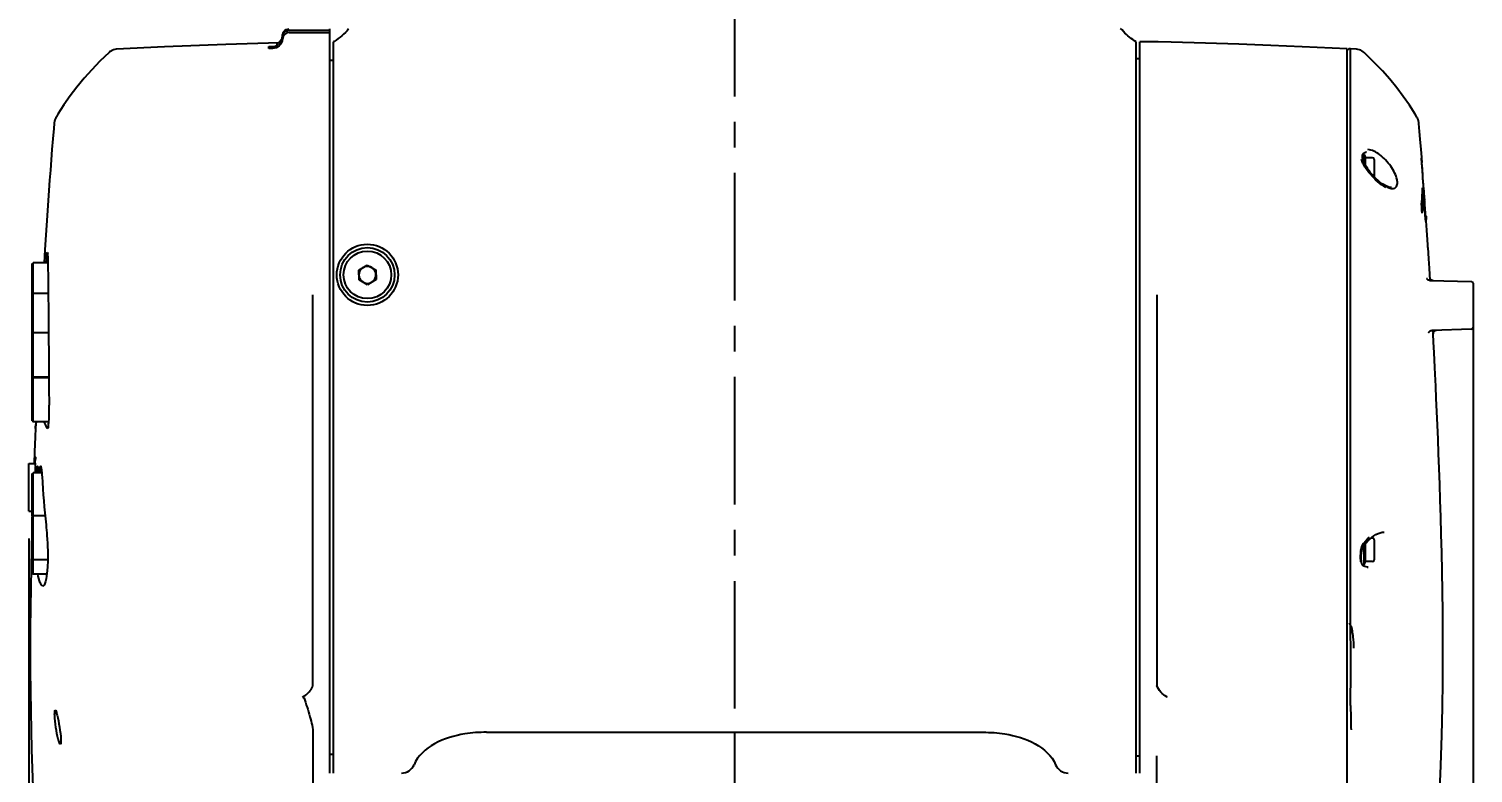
# Model space of a CAD drawing. Header units: millimetres. Extents: x 5828 to 6704, y 123 to 421.
# Drawn here: x 6460.85 to 6482.07, y 241.78 to 252.72 of the extents above; entities that cross this region are included whole.
import ezdxf

# ---------------------------------------------------------------- set-up
doc = ezdxf.new("R2010")
doc.units = ezdxf.units.MM
doc.linetypes.add('CENTER', pattern=[0.6, 0.375, -0.075, 0.075, -0.075])
doc.layers.add('DIM', color=7, linetype='Continuous')
doc.layers.add('外形图', color=7, linetype='Continuous')
doc.styles.add('微软雅黑', font='msyh.ttc', dxfattribs={"height": 2.1})
doc.dimstyles.new('尺寸标注_1_20比例', dxfattribs={"dimtxt": 2.1, "dimasz": 1.7, "dimexe": 0.5, "dimexo": 0.4, "dimgap": 0.5, "dimtad": 1, "dimdec": 1, "dimlfac": 20, "dimdsep": 46, "dimtxsty": '微软雅黑', "dimcen": 0.09, "dimadec": 0, "dimazin": 0, "dimtp": 0.01, "dimtm": 0.01, "dimtfac": 1, "dimtdec": 1, "dimtofl": 0, "dimtmove": 0, "dimatfit": 3, "dimfxl": 1, "dimtolj": 1, "dimarcsym": 0})

# ---------------------------------------------------------------- blocks, each defined once
blk = doc.blocks.new('*D1549')
at = {"layer": 'Defpoints', "color": 0}
for p in [(6482.071, 248.977), (6471.221, 217.914), (6471.221, 210.3)]:
    blk.add_point(p, dxfattribs=at)
at = {"layer": 'DIM', "color": 0, "linetype": 'ByBlock', "lineweight": -2, "ltscale": 20}
for p, q in [((6482.071, 248.577), (6482.071, 209.8)), ((6471.221, 217.514), (6471.221, 209.8)), ((6480.371, 210.3), (6472.921, 210.3))]:
    blk.add_line(p, q, dxfattribs=at)
at = {"layer": 'DIM', "color": 0}
for points in [[(6472.921, 210.583), (6472.921, 210.016), (6471.221, 210.3)], [(6480.371, 210.016), (6480.371, 210.583), (6482.071, 210.3)]]:
    blk.add_solid(points, dxfattribs=at)
at = {"layer": 'DIM', "color": 0, "insert": (6476.646, 211.873), "char_height": 2.1, "attachment_point": 5, "style": '微软雅黑'}
blk.add_mtext('\\A1;217', dxfattribs=at)
blk = doc.blocks.new('*D1551')
at = {"layer": 'Defpoints', "color": 0}
for p in [(6482.071, 248.327), (6460.846, 245.627), (6460.846, 205.86)]:
    blk.add_point(p, dxfattribs=at)
at = {"layer": 'DIM', "color": 0, "linetype": 'ByBlock', "lineweight": -2, "ltscale": 20}
for p, q in [((6482.071, 247.927), (6482.071, 205.36)), ((6460.846, 245.227), (6460.846, 205.36)), ((6480.371, 205.86), (6462.546, 205.86))]:
    blk.add_line(p, q, dxfattribs=at)
at = {"layer": 'DIM', "color": 0}
for points in [[(6462.546, 206.144), (6462.546, 205.577), (6460.846, 205.86)], [(6480.371, 205.577), (6480.371, 206.144), (6482.071, 205.86)]]:
    blk.add_solid(points, dxfattribs=at)
at = {"layer": 'DIM', "color": 0, "insert": (6471.459, 207.446), "char_height": 2.1, "attachment_point": 5, "style": '微软雅黑'}
blk.add_mtext('\\A1;424.5', dxfattribs=at)

msp = doc.modelspace()

# ---------------------------------------------------------------- linework, layer by layer
at = {"layer": '外形图', "linetype": 'CENTER', "ltscale": 5}
msp.add_line((6471.2212, 221.727), (6471.2212, 282.8944), dxfattribs=at)
at = {"layer": '外形图', "linetype": 'Continuous'}
for p, q in [((6464.5937, 252.6819), (6464.5929, 252.681)), ((6464.6711, 252.6985), (6465.2713, 252.6985)), ((6464.6711, 252.6672), (6465.2713, 252.6672)), ((6465.2713, 241.7778), (6465.2713, 252.7188)), ((6464.3713, 252.4577), (6464.4256, 252.4594)), ((6464.3713, 252.4295), (6464.3713, 252.4577)), ((6464.4256, 252.4309), (6464.3713, 252.4295)), ((6464.4835, 252.4952), (6464.4814, 252.4945)), ((6464.5548, 252.5603), (6464.5473, 252.5475)), ((6465.3313, 252.5338), (6465.3213, 252.5277)), ((6465.3213, 241.7778), (6465.3213, 252.5279)), ((6477.1212, 241.7778), (6477.1212, 252.5277)), ((6477.439, 252.5277), (6477.1712, 252.5277)), ((6477.1712, 241.7777), (6477.1712, 252.5277)), ((6477.4404, 252.5277), (6477.4401, 252.5277)), ((6480.2212, 236.6527), (6480.2212, 252.4236)), ((6480.2713, 252.4236), (6480.2462, 252.4236)), ((6480.3582, 252.419), (6480.2713, 252.4236)), ((6480.2713, 252.4233), (6480.2713, 252.4236)), ((6480.2713, 252.4222), (6480.2713, 252.4233)), ((6480.2713, 252.4205), (6480.2713, 252.4222)), ((6480.2713, 252.342), (6480.2713, 252.4205)), ((6480.3794, 252.4166), (6480.3582, 252.419)), ((6465.3213, 252.2527), (6465.2713, 252.2527)), ((6477.1712, 252.2777), (6477.1212, 252.2777)), ((6480.2712, 252.0926), (6480.2713, 252.342)), ((6480.2712, 251.9939), (6480.2712, 252.0926)), ((6480.2712, 251.8795), (6480.2712, 251.9939)), ((6480.2713, 251.7484), (6480.2712, 251.8795)), ((6481.2852, 251.212), (6481.2755, 251.3277)), ((6480.2713, 250.9629), (6480.2713, 251.0574)), ((6480.2713, 250.845), (6480.2713, 250.9629)), ((6480.4583, 250.8883), (6480.4603, 250.8902)), ((6480.4674, 250.8956), (6480.4695, 250.897)), ((6480.4885, 250.9041), (6480.4956, 250.905)), ((6480.4956, 250.905), (6480.4999, 250.9053)), ((6480.2712, 250.7801), (6480.2713, 250.845)), ((6480.2712, 250.7733), (6480.2712, 250.7801)), ((6480.2712, 250.7544), (6480.2712, 250.7733)), ((6480.2712, 250.7369), (6480.2712, 250.7544)), ((6480.2712, 250.6175), (6480.2712, 250.7369)), ((6480.4349, 250.7886), (6480.4318, 250.8027)), ((6480.4392, 250.7746), (6480.4349, 250.7886)), ((6480.4445, 250.7607), (6480.4392, 250.7746)), ((6480.4511, 250.7467), (6480.4445, 250.7607)), ((6480.4463, 250.8376), (6480.4464, 250.8499)), ((6480.4475, 250.824), (6480.4463, 250.8376)), ((6480.4502, 250.8097), (6480.4475, 250.824)), ((6480.4544, 250.7943), (6480.4502, 250.8097)), ((6480.4506, 250.8729), (6480.4712, 250.8729)), ((6480.4586, 250.7327), (6480.4511, 250.7467)), ((6480.4823, 250.6921), (6480.4586, 250.7327)), ((6480.4706, 250.7557), (6480.4669, 250.7632)), ((6480.4745, 250.7476), (6480.4706, 250.7557)), ((6480.4712, 250.7544), (6480.4712, 250.8729)), ((6480.4785, 250.7391), (6480.4745, 250.7476)), ((6480.4748, 250.863), (6480.4885, 250.8254)), ((6480.4835, 250.7288), (6480.4785, 250.7391)), ((6480.5004, 250.6636), (6480.4823, 250.6921)), ((6480.4936, 250.7094), (6480.4835, 250.7288)), ((6480.5937, 250.8254), (6480.4885, 250.8254)), ((6480.4885, 250.7192), (6480.4885, 250.8254)), ((6480.5284, 250.6531), (6480.5175, 250.6694)), ((6480.6187, 250.8004), (6480.6187, 250.5426)), ((6481.3132, 250.8263), (6481.3136, 250.8202)), ((6481.3136, 250.8202), (6481.3185, 250.7531)), ((6481.3192, 250.7449), (6481.3137, 250.8202)), ((6480.2712, 250.5713), (6480.2712, 250.6175)), ((6480.2712, 250.554), (6480.2712, 250.5713)), ((6480.2712, 250.5302), (6480.2712, 250.554)), ((6480.2712, 250.2879), (6480.2712, 250.5302)), ((6480.5906, 250.5731), (6480.5649, 250.6037)), ((6480.6182, 250.5431), (6480.5906, 250.5731)), ((6480.2712, 250.2791), (6480.2712, 250.2879)), ((6480.2712, 250.2659), (6480.2712, 250.2791)), ((6480.2712, 250.241), (6480.2712, 250.2659)), ((6480.8346, 250.3922), (6480.8137, 250.3993)), ((6480.8652, 250.387), (6480.8641, 250.387)), ((6480.8694, 250.3869), (6480.8652, 250.387)), ((6481.3377, 250.2531), (6481.3237, 250.2531)), ((6481.3298, 250.3739), (6481.3342, 250.3066)), ((6481.3354, 250.2925), (6481.3382, 250.248)), ((6481.3377, 250.2531), (6481.3367, 250.2282)), ((6481.3437, 250.3871), (6481.3485, 250.3139)), ((6481.3485, 250.3139), (6481.3533, 250.2407)), ((6481.3536, 250.2377), (6481.349, 250.308)), ((6480.2712, 250.2279), (6480.2712, 250.241)), ((6480.2712, 245.5665), (6480.2712, 250.2279)), ((6481.3148, 250.1453), (6481.317, 250.1719)), ((6481.315, 250.1409), (6481.3148, 250.1453)), ((6481.3174, 250.1007), (6481.315, 250.1409)), ((6481.3169, 250.1139), (6481.3153, 250.1409)), ((6481.3185, 250.087), (6481.3169, 250.1139)), ((6481.317, 250.1719), (6481.321, 250.2248)), ((6481.32, 250.0561), (6481.3174, 250.1007)), ((6481.3224, 250.0202), (6481.3185, 250.087)), ((6481.3226, 250.0116), (6481.32, 250.0561)), ((6481.3269, 250.0735), (6481.3224, 250.0202)), ((6481.3491, 250.1947), (6481.3488, 250.2005)), ((6481.3497, 250.1852), (6481.3491, 250.1947)), ((6481.3493, 250.1945), (6481.3494, 250.1947)), ((6481.351, 250.1663), (6481.3493, 250.1945)), ((6481.3509, 250.1656), (6481.3523, 250.1425)), ((6481.3524, 250.1432), (6481.351, 250.1663)), ((6481.3523, 250.1425), (6481.3537, 250.1199)), ((6481.3524, 250.2001), (6481.3528, 250.2008)), ((6481.3528, 250.1365), (6481.3524, 250.1432)), ((6481.3525, 250.2073), (6481.3546, 250.1727)), ((6481.3528, 250.2008), (6481.3547, 250.1688)), ((6481.3546, 250.1081), (6481.3528, 250.1365)), ((6481.3533, 250.2407), (6481.3554, 250.2075)), ((6481.3559, 250.201), (6481.3536, 250.2377)), ((6481.3537, 250.1199), (6481.355, 250.0981)), ((6481.3546, 250.1727), (6481.3549, 250.1683)), ((6481.3563, 250.081), (6481.3546, 250.1081)), ((6481.3547, 250.1688), (6481.3557, 250.1537)), ((6481.3549, 250.1683), (6481.3556, 250.1572)), ((6481.355, 250.0981), (6481.3563, 250.0772)), ((6481.3556, 250.1572), (6481.3563, 250.1465)), ((6481.3557, 250.1537), (6481.3566, 250.1389)), ((6481.3562, 250.1962), (6481.358, 250.1675)), ((6481.3563, 250.1465), (6481.3569, 250.1362)), ((6481.3566, 250.1389), (6481.3575, 250.1244)), ((6481.3569, 250.1362), (6481.3575, 250.1265)), ((6481.3575, 250.1265), (6481.3581, 250.1173)), ((6481.3641, 250.0432), (6481.3587, 250.0432)), ((6481.3593, 250.1), (6481.3598, 250.0919)), ((6481.3727, 249.8977), (6481.3724, 249.8975)), ((6481.3728, 249.8903), (6481.3731, 249.8906)), ((6481.3782, 249.971), (6481.3795, 249.9525)), ((6481.3795, 249.9525), (6481.382, 249.9156)), ((6481.3832, 249.8996), (6481.383, 249.9015)), ((6481.3926, 249.7594), (6481.3833, 249.8982)), ((6481.4022, 249.616), (6481.3926, 249.7594)), ((6481.4119, 249.4668), (6481.4022, 249.616)), ((6461.081, 249.4729), (6461.0687, 249.2808)), ((6481.4201, 249.3395), (6481.4094, 249.5051)), ((6460.8963, 249.2658), (6460.9113, 249.2808)), ((6460.8963, 248.8157), (6460.8963, 249.2658)), ((6460.9113, 248.8307), (6460.9113, 249.2808)), ((6461.1251, 249.2808), (6460.9113, 249.2808)), ((6465.6947, 249.1722), (6465.8182, 249.247)), ((6465.8182, 249.247), (6465.9447, 249.1775)), ((6481.4287, 249.2028), (6481.4201, 249.3395)), ((6481.44, 249.0197), (6481.4287, 249.2028)), ((6465.6978, 249.0279), (6465.6947, 249.1722)), ((6465.8243, 248.9584), (6465.6978, 249.0279)), ((6465.9477, 249.0332), (6465.8243, 248.9584)), ((6465.9447, 249.1775), (6465.9477, 249.0332)), ((6481.4361, 249.0198), (6482.0469, 249.0038)), ((6482.0712, 248.9788), (6482.0712, 248.3275)), ((6482.0712, 248.9771), (6482.0712, 248.3275)), ((6460.8963, 248.8157), (6460.9113, 248.8307)), ((6460.8963, 248.2332), (6460.8963, 248.8157)), ((6460.9113, 248.2482), (6460.9113, 248.8307)), ((6461.1307, 248.8307), (6460.9113, 248.8307)), ((6465.0213, 243.0656), (6465.0213, 248.8084)), ((6477.4212, 248.8084), (6477.4212, 243.0656)), ((6460.8963, 248.2332), (6460.9113, 248.2482)), ((6460.8963, 247.6132), (6460.8963, 248.2332)), ((6460.9113, 247.5982), (6460.9113, 248.2482)), ((6461.1357, 248.2482), (6460.9113, 248.2482)), ((6481.4575, 248.2863), (6481.4641, 248.2869)), ((6482.0469, 248.3021), (6481.4641, 248.2869)), ((6481.481, 248.2877), (6481.4841, 248.2354)), ((6481.4811, 248.2873), (6481.4824, 248.2644)), ((6481.4824, 248.2644), (6481.4835, 248.2458)), ((6481.484, 248.2365), (6481.4843, 248.2445)), ((6481.4901, 248.1153), (6481.484, 248.2366)), ((6481.4841, 248.2349), (6481.4841, 248.2347)), ((6481.4886, 248.2598), (6481.4898, 248.2621)), ((6481.4976, 247.9636), (6481.4901, 248.1153)), ((6481.5085, 247.739), (6481.4976, 247.9636)), ((6460.8963, 247.5752), (6460.8963, 247.6132)), ((6460.8963, 247.6132), (6460.9113, 247.5982)), ((6460.8963, 247.5752), (6460.9113, 247.5902)), ((6460.8963, 246.9552), (6460.8963, 247.5752)), ((6460.9113, 247.5902), (6460.9113, 247.5982)), ((6461.14, 247.5982), (6460.9113, 247.5982)), ((6460.9113, 246.9402), (6460.9113, 247.5902)), ((6461.14, 247.5902), (6460.9113, 247.5902)), ((6460.8963, 246.9552), (6460.9113, 246.9402)), ((6461.1353, 246.9402), (6460.9113, 246.9402)), ((6460.9434, 246.8481), (6460.9431, 246.8442)), ((6460.9431, 246.8442), (6460.9432, 246.8469)), ((6460.9522, 246.9402), (6460.9515, 246.9349)), ((6461.0778, 246.9338), (6461.075, 246.9402)), ((6460.9291, 246.5024), (6460.9223, 246.3271)), ((6460.8463, 245.6271), (6460.8463, 246.3271)), ((6460.8463, 246.3271), (6460.9412, 246.3271)), ((6460.8963, 246.1788), (6460.9113, 246.1938)), ((6460.8963, 245.5588), (6460.8963, 246.1788)), ((6460.9113, 245.562), (6460.9113, 246.1938)), ((6461.0348, 246.1938), (6460.9113, 246.1938)), ((6461.034, 246.2027), (6460.9942, 246.2027)), ((6460.8463, 245.6271), (6460.8963, 245.6271)), ((6460.8963, 245.547), (6460.9113, 245.562)), ((6460.8963, 245.5588), (6460.9021, 245.5529)), ((6460.8963, 244.927), (6460.8963, 245.547)), ((6460.9113, 244.912), (6460.9113, 245.562)), ((6461.0851, 245.562), (6460.9113, 245.562)), ((6480.2712, 245.4492), (6480.2712, 245.5665)), ((6480.2712, 245.399), (6480.2712, 245.4492)), ((6480.2712, 245.1861), (6480.2712, 245.399)), ((6480.2712, 245.1603), (6480.2712, 245.1861)), ((6480.2712, 245.1429), (6480.2712, 245.1603)), ((6480.4641, 245.1596), (6480.4898, 245.1899)), ((6480.4771, 245.1369), (6480.4991, 245.1643)), ((6480.4885, 244.8882), (6480.4885, 245.1512)), ((6480.4898, 245.1899), (6480.5188, 245.22)), ((6480.4991, 245.1643), (6480.5239, 245.1915)), ((6480.5188, 245.22), (6480.5503, 245.2485)), ((6480.5239, 245.1915), (6480.5513, 245.2178)), ((6480.5513, 245.2178), (6480.5804, 245.2421)), ((6480.5937, 245.2332), (6480.5697, 245.2332)), ((6480.6187, 245.2082), (6480.6187, 244.9132)), ((6480.2712, 245.1124), (6480.2712, 245.1429)), ((6480.2712, 245.0532), (6480.2712, 245.1124)), ((6480.2712, 244.9773), (6480.2712, 245.0532)), ((6480.2712, 244.9598), (6480.2712, 244.9773)), ((6480.2712, 244.9358), (6480.2712, 244.9598)), ((6480.4212, 244.9829), (6480.4213, 244.9974)), ((6480.4212, 244.983), (6480.4212, 244.9048)), ((6480.4212, 244.983), (6480.4212, 244.9675)), ((6480.4213, 244.9974), (6480.4216, 245.0116)), ((6480.4232, 245.0391), (6480.4247, 245.0525)), ((6480.4278, 244.9904), (6480.4286, 245)), ((6480.4286, 245), (6480.4295, 245.0093)), ((6480.4295, 245.0801), (6480.4324, 245.0919)), ((6480.4319, 245.0268), (6480.4334, 245.0351)), ((6480.4476, 245.1331), (6480.4512, 245.14)), ((6480.4502, 245.0927), (6480.4529, 245.0987)), ((6480.4619, 245.1153), (6480.4651, 245.1202)), ((6480.4651, 245.1202), (6480.4771, 245.1369)), ((6480.4712, 244.8407), (6480.4712, 245.1287)), ((6460.8963, 244.927), (6460.9113, 244.912)), ((6460.8963, 244.7192), (6460.8963, 244.927)), ((6460.9113, 244.7042), (6460.9113, 244.912)), ((6461.124, 244.912), (6460.9113, 244.912)), ((6480.2712, 244.8683), (6480.2712, 244.9358)), ((6480.2712, 244.8338), (6480.2712, 244.8683)), ((6480.2712, 244.8256), (6480.2712, 244.8338)), ((6480.2712, 244.7087), (6480.2712, 244.8256)), ((6480.4216, 244.8858), (6480.4212, 244.9077)), ((6480.4276, 244.913), (6480.4269, 244.9244)), ((6480.4286, 244.9018), (6480.4276, 244.913)), ((6480.4298, 244.8914), (6480.4286, 244.9018)), ((6480.4312, 244.882), (6480.4298, 244.8914)), ((6480.4329, 244.8733), (6480.4312, 244.882)), ((6480.4712, 244.8407), (6480.4441, 244.8407)), ((6480.4636, 244.8218), (6480.457, 244.8254)), ((6480.4748, 244.8506), (6480.4885, 244.8882)), ((6480.5937, 244.8882), (6480.4885, 244.8882)), ((6480.5231, 244.8069), (6480.5011, 244.8095)), ((6480.5142, 244.8071), (6480.5272, 244.8067)), ((6480.5274, 244.8067), (6480.5231, 244.8069)), ((6460.8963, 244.7192), (6460.9113, 244.7042)), ((6461.1099, 244.7042), (6460.9113, 244.7042)), ((6480.2712, 244.6287), (6480.2712, 244.7087)), ((6480.2712, 244.5959), (6480.2712, 244.6287)), ((6480.2712, 244.5644), (6480.2712, 244.5959)), ((6480.2712, 244.5491), (6480.2712, 244.5644)), ((6480.271, 244.0196), (6480.2712, 244.0541)), ((6480.2724, 243.423), (6480.271, 244.0196)), ((6480.2712, 244.0542), (6480.2712, 244.0685)), ((6480.2712, 242.7717), (6480.2725, 243.2842)), ((6480.2725, 243.2842), (6480.2724, 243.423)), ((6465.0213, 242.354), (6465.0213, 240.1985)), ((6467.5712, 242.3777), (6474.8712, 242.3777)), ((6471.2212, 241.4913), (6471.2212, 242.3777)), ((6465.3213, 242.0527), (6465.2713, 242.0527)), ((6477.1712, 242.0277), (6477.1212, 242.0277)), ((6477.4212, 239.4179), (6477.4212, 242.0322))]:
    msp.add_line(p, q, dxfattribs=at)
for points in [[(6464.5845, 252.6685), (6464.5804, 252.6608), (6464.5771, 252.6527), (6464.5745, 252.6444), (6464.5726, 252.6358), (6464.5715, 252.6272), (6464.5712, 252.6222)], [(6464.5929, 252.681), (6464.5891, 252.6759), (6464.5845, 252.6685)], [(6465.5458, 252.7195), (6465.522, 252.6923), (6465.4973, 252.6661), (6465.4718, 252.6412), (6465.4464, 252.6182), (6465.4205, 252.5966), (6465.3928, 252.5753), (6465.3629, 252.5542), (6465.3313, 252.5338)], [(6477.1212, 252.5277), (6477.0963, 252.5432), (6477.0699, 252.5608), (6477.0448, 252.5789), (6477.0208, 252.5975), (6476.998, 252.6165), (6476.9757, 252.6365), (6476.9537, 252.6576), (6476.9322, 252.6796), (6476.9114, 252.7024), (6476.8913, 252.7259)], [(6462.0242, 252.3718), (6461.8903, 252.2421), (6461.7716, 252.1186), (6461.659, 251.9924), (6461.5526, 251.8638), (6461.4529, 251.7331), (6461.36, 251.6006), (6461.2738, 251.4663), (6461.2505, 251.4276)], [(6462.1342, 252.4184), (6462.1313, 252.4182), (6462.1088, 252.4152), (6462.0875, 252.4094), (6462.0676, 252.4013), (6462.0494, 252.3911), (6462.0329, 252.3792), (6462.0243, 252.3717)], [(6464.5237, 252.5145), (6463.7392, 252.49), (6462.8399, 252.4535), (6462.1342, 252.4185)], [(6464.5201, 252.5168), (6464.5107, 252.5096), (6464.502, 252.504), (6464.4943, 252.4999), (6464.488, 252.497), (6464.4835, 252.4952)], [(6464.5473, 252.5475), (6464.539, 252.536), (6464.5297, 252.5257), (6464.5201, 252.5168)], [(6480.2212, 252.4232), (6480, 252.4345), (6479.5574, 252.4555), (6479.0994, 252.475), (6478.6262, 252.4927), (6478.1376, 252.5087), (6477.6337, 252.5228), (6477.4393, 252.5277)], [(6480.4682, 252.3722), (6480.4549, 252.3835), (6480.4381, 252.3948), (6480.4197, 252.4042), (6480.4001, 252.4116), (6480.3794, 252.4166)], [(6481.245, 251.4231), (6481.2191, 251.466), (6481.1355, 251.5965), (6481.0455, 251.7254), (6480.9492, 251.8524), (6480.8466, 251.9775), (6480.7381, 252.1003), (6480.6239, 252.2206), (6480.5041, 252.3384), (6480.4682, 252.3722)], [(6461.217, 251.3272), (6461.211, 251.2566), (6461.1981, 251.1014), (6461.1858, 250.9474), (6461.1738, 250.7948), (6461.1623, 250.6435), (6461.1511, 250.4934), (6461.1403, 250.3444), (6461.1298, 250.1966), (6461.1196, 250.0498), (6461.1096, 249.904), (6461.0999, 249.7592), (6461.0903, 249.6155), (6461.081, 249.4729)], [(6461.2505, 251.4276), (6461.2489, 251.4249), (6461.2443, 251.4166), (6461.2401, 251.4084), (6461.2363, 251.4002), (6461.2328, 251.3921), (6461.2298, 251.3841), (6461.227, 251.3762), (6461.2247, 251.3684), (6461.2226, 251.3608), (6461.2209, 251.3535), (6461.2195, 251.3465), (6461.2185, 251.34), (6461.2177, 251.3343), (6461.2172, 251.3299), (6461.217, 251.3275)], [(6481.2755, 251.3278), (6481.275, 251.3324), (6481.2744, 251.3378), (6481.2735, 251.3442), (6481.2723, 251.3509), (6481.2709, 251.3578), (6481.2691, 251.365), (6481.2671, 251.3723), (6481.2648, 251.3797), (6481.2621, 251.3872), (6481.2591, 251.3948), (6481.2558, 251.4024), (6481.2521, 251.41), (6481.2481, 251.4176), (6481.2449, 251.4231)], [(6481.3157, 250.8333), (6481.3069, 250.9456), (6481.2945, 251.0993), (6481.2852, 251.212)], [(6480.4524, 250.8781), (6480.4553, 250.884), (6480.4583, 250.8883)], [(6480.4604, 250.8904), (6480.4613, 250.8911), (6480.4644, 250.8935), (6480.4674, 250.8956)], [(6480.4695, 250.897), (6480.4718, 250.8984), (6480.4767, 250.9008)], [(6480.4767, 250.9008), (6480.4822, 250.9027), (6480.4885, 250.9041)], [(6480.4464, 250.8499), (6480.4476, 250.8608), (6480.4497, 250.8703), (6480.4524, 250.8781)], [(6480.4669, 250.7632), (6480.4603, 250.7779), (6480.4544, 250.7943)], [(6480.5175, 250.6694), (6480.505, 250.6896), (6480.4936, 250.7094)], [(6480.5622, 250.5813), (6480.5402, 250.6085), (6480.5195, 250.636), (6480.5004, 250.6636)], [(6480.5649, 250.6037), (6480.5415, 250.6344), (6480.5283, 250.6531)], [(6480.6377, 250.501), (6480.6106, 250.5278), (6480.5855, 250.5546), (6480.5622, 250.5813)], [(6480.8137, 250.3993), (6480.7902, 250.4099), (6480.7643, 250.424), (6480.7368, 250.4415), (6480.7075, 250.4627), (6480.6769, 250.4876), (6480.647, 250.5146), (6480.6182, 250.5431)], [(6480.7883, 250.3884), (6480.7581, 250.4059), (6480.7268, 250.4269), (6480.696, 250.4502), (6480.6664, 250.475), (6480.6377, 250.501)], [(6480.8642, 250.387), (6480.8528, 250.3882), (6480.8346, 250.3922)], [(6481.4361, 249.0198), (6481.428, 249.0207), (6481.4195, 249.0231), (6481.4121, 249.0267), (6481.4059, 249.0312), (6481.4008, 249.0361), (6481.3972, 249.0407), (6481.3949, 249.0445), (6481.3935, 249.0473), (6481.3926, 249.0493), (6481.3922, 249.0505), (6481.3922, 249.0507), (6481.3922, 249.0507)], [(6481.4399, 249.049), (6481.4385, 249.0525), (6481.4379, 249.0547)], [(6481.4846, 249.0185), (6481.4777, 249.0191), (6481.4714, 249.0206), (6481.4656, 249.0227), (6481.4602, 249.0255), (6481.4553, 249.0289), (6481.451, 249.0326), (6481.4473, 249.0366), (6481.4443, 249.0408), (6481.4418, 249.0449), (6481.4399, 249.049)], [(6481.4203, 248.2559), (6481.4202, 248.2552), (6481.4202, 248.2553), (6481.4205, 248.2561), (6481.421, 248.2577), (6481.4221, 248.2601), (6481.4238, 248.2635), (6481.4263, 248.2673), (6481.4297, 248.2713), (6481.4344, 248.2759), (6481.4412, 248.2805), (6481.4491, 248.2841), (6481.4575, 248.2863)], [(6481.484, 248.237), (6481.484, 248.2373), (6481.484, 248.2391), (6481.484, 248.2416), (6481.4842, 248.244)], [(6481.4842, 248.244), (6481.4845, 248.2463), (6481.4849, 248.2485), (6481.4854, 248.2508)], [(6481.4854, 248.2508), (6481.486, 248.253), (6481.4868, 248.2552), (6481.4876, 248.2575), (6481.4886, 248.2598)], [(6481.4898, 248.2621), (6481.4912, 248.2645), (6481.4927, 248.267), (6481.4945, 248.2694), (6481.4965, 248.2718)], [(6481.4965, 248.2718), (6481.4988, 248.2742), (6481.5014, 248.2766), (6481.5044, 248.279), (6481.5077, 248.2812), (6481.5114, 248.2833), (6481.5156, 248.2852), (6481.5202, 248.2868)], [(6481.5202, 248.2868), (6481.5253, 248.2879), (6481.531, 248.2886), (6481.5326, 248.2887)], [(6481.579, 241.4124), (6481.5982, 241.892), (6481.6112, 242.3379), (6481.6195, 242.7411), (6481.6243, 243.1223), (6481.6262, 243.4856), (6481.6259, 243.8248), (6481.6238, 244.1461), (6481.6203, 244.4521), (6481.6156, 244.7431), (6481.6099, 245.0212), (6481.6036, 245.2877), (6481.5966, 245.5434), (6481.589, 245.7893), (6481.5812, 246.026), (6481.573, 246.2542), (6481.5645, 246.4745), (6481.5559, 246.6878), (6481.5473, 246.894), (6481.5386, 247.0923), (6481.53, 247.2836), (6481.5215, 247.4677), (6481.5132, 247.6425), (6481.5085, 247.739)], [(6460.9432, 246.8469), (6460.9379, 246.7204), (6460.9291, 246.5024)], [(6460.8965, 245.5624), (6460.8899, 245.3245), (6460.8836, 245.0658), (6460.8779, 244.7956), (6460.873, 244.5085), (6460.8693, 244.2072), (6460.8669, 243.9026), (6460.8661, 243.5963), (6460.867, 243.2866), (6460.8697, 242.9814), (6460.8739, 242.6883), (6460.8797, 242.4043), (6460.887, 242.1229), (6460.896, 241.845), (6460.9064, 241.5739)], [(6480.4512, 245.14), (6480.4549, 245.1464), (6480.4587, 245.1524)], [(6480.4587, 245.1524), (6480.4626, 245.1578), (6480.4641, 245.1597)], [(6480.5804, 245.2421), (6480.6113, 245.2644), (6480.6433, 245.284), (6480.6745, 245.2994), (6480.7042, 245.3109)], [(6480.7042, 245.3109), (6480.7325, 245.3184), (6480.7584, 245.3221), (6480.7639, 245.3224)], [(6480.4196, 245.077), (6480.42, 245.0735), (6480.42, 245.0699), (6480.4198, 245.0662), (6480.4194, 245.0623), (6480.4186, 245.0584), (6480.4176, 245.0543)], [(6480.4216, 245.0116), (6480.4222, 245.0255), (6480.4232, 245.0391)], [(6480.4247, 245.0525), (6480.4266, 245.0655), (6480.4291, 245.0782), (6480.4295, 245.0801)], [(6480.4264, 244.9481), (6480.4264, 244.9596), (6480.4267, 244.9704)], [(6480.4269, 244.9244), (6480.4265, 244.9361), (6480.4264, 244.9481)], [(6480.4267, 244.9704), (6480.4272, 244.9806), (6480.4278, 244.9904)], [(6480.4295, 245.0093), (6480.4307, 245.0182), (6480.4319, 245.0268)], [(6480.4324, 245.0919), (6480.435, 245.1009), (6480.4378, 245.1095)], [(6480.4334, 245.0351), (6480.4349, 245.0432), (6480.4367, 245.051)], [(6480.4367, 245.051), (6480.4386, 245.0586), (6480.4406, 245.0659)], [(6480.4378, 245.1095), (6480.4409, 245.1178), (6480.4442, 245.1256), (6480.4476, 245.1331)], [(6480.4406, 245.0659), (6480.4428, 245.073), (6480.4451, 245.0798)], [(6480.4451, 245.0798), (6480.4476, 245.0864), (6480.4502, 245.0927)], [(6480.4529, 245.0987), (6480.4558, 245.1045), (6480.4588, 245.1101), (6480.4619, 245.1153)], [(6480.4369, 244.8581), (6480.4348, 244.8654), (6480.4329, 244.8733)], [(6480.4416, 244.8457), (6480.4392, 244.8516), (6480.4369, 244.8581)], [(6480.4494, 244.8325), (6480.4468, 244.8362), (6480.4441, 244.8406), (6480.4416, 244.8457)], [(6480.457, 244.8254), (6480.4566, 244.8257), (6480.4544, 244.8273), (6480.4519, 244.8295), (6480.4494, 244.8325)], [(6480.5011, 244.8095), (6480.4812, 244.8146), (6480.4636, 244.8218)], [(6477.571, 242.8981), (6477.5722, 242.8973), (6477.5732, 242.8964), (6477.574, 242.8955), (6477.5746, 242.8946), (6477.5751, 242.8938), (6477.5754, 242.893)]]:
    msp.add_lwpolyline(points, dxfattribs=at)
for radius in [0.45, 0.4, 0.35]:
    msp.add_circle((6465.8212, 249.1027), radius, dxfattribs=at)
for centre, radius, start, end in [((6464.4221, 252.611), 0.1494, 342.32574, 349.57632), ((6464.456, 252.5224), 0.0592, 334.31465, 341.87237), ((6464.43, 252.6019), 0.138, 313.52849, 321.6663), ((6480.2462, 252.3986), 0.025, 90, 180), ((6480.5045, 250.7677), 0.1377, 90.11526, 91.92516), ((6480.4607, 250.8579), 0.015, 20, 45.55634), ((6480.5937, 250.8004), 0.025, 0, 90), ((6409.6958, 245.6306), 71.8056, 3.798127, 4.090836), ((6413.3265, 245.8784), 68.1666, 3.725836, 4.093885), ((6481.2346, 251.1327), 0.8573, 214.19761, 219.22845), ((6481.2722, 251.1623), 0.9051, 219.17372, 223.99556), ((6480.9474, 250.6983), 0.335, 245.11506, 247.70277), ((6476.5315, 250.5646), 4.8016, 355.94183, 356.8841), ((6477.3186, 250.5223), 4.0134, 356.87681, 357.99209), ((6437.7483, 247.4482), 43.6798, 3.73358, 3.85076), ((6455.5544, 248.6223), 25.8348, 3.61932, 3.73815), ((6476.8026, 250.4371), 4.5388, 355.40612, 357.36235), ((6493.6596, 250.8515), 12.3276, 183.60127, 183.7826), ((6488.1544, 250.5564), 6.8107, 183.63734, 183.75955), ((6491.7974, 250.7374), 10.4618, 183.73938, 183.87334), ((6488.5742, 250.587), 7.2314, 183.72394, 183.86141), ((6485.8973, 250.408), 4.5487, 183.75822, 183.9342), ((6489.3005, 250.565), 7.9591, 183.79438, 183.92427), ((6484.3764, 250.3033), 3.0242, 183.93258, 184.1714), ((6486.9105, 250.4027), 5.5634, 183.83432, 184.44932), ((6485.0139, 250.3447), 3.6628, 183.9575, 184.07642), ((6483.5457, 250.2429), 2.1913, 184.17442, 184.47171), ((6471.6375, 249.4933), 9.7464, 3.12084, 3.26002), ((6473.1701, 249.5801), 8.2115, 3.10128, 3.229), ((6486.0265, 250.3348), 4.677, 183.8561, 184.65081), ((6483.8869, 250.1694), 2.5308, 184.4933, 184.84317), ((6483.6644, 250.1454), 2.3073, 184.71828, 184.85379), ((6483.883, 250.1697), 2.5269, 184.85832, 184.98966), ((6483.9118, 250.1647), 2.5555, 184.81721, 185.36015), ((6483.5043, 250.1366), 2.1468, 184.98795, 185.18565), ((6473.9843, 249.6211), 7.3961, 2.95417, 3.12202), ((6473.8497, 249.6172), 7.5309, 2.9701, 3.09912), ((6473.9358, 249.6216), 7.4446, 2.85054, 2.9704), ((6476.212, 249.7359), 5.1655, 2.7386, 2.95635), ((6474.3347, 249.6414), 7.0453, 2.73565, 2.85087), ((6477.4952, 249.7974), 3.8808, 2.48384, 2.73648), ((6478.3588, 249.8351), 3.0163, 2.30707, 2.48027), ((6465.8212, 249.1027), 0.125, 1.21135, 180.0553), ((6465.8212, 249.1027), 0.125, 181.21135, 0.0553), ((6482.0462, 248.9788), 0.025, 0, 88.5), ((6482.0462, 248.3272), 0.025, 271.5, 0), ((6462.1498, 246.779), 1.2084, 172.58914, 176.7235), ((6481.3115, 245.8112), 20.3946, 176.82396, 176.9972), ((6466.5313, 246.074), 5.6084, 177.26733, 177.4086), ((6447.655, 246.1013), 13.2882, 0.58841, 0.74903), ((6444.428, 246.0678), 16.5153, 0.45028, 0.58967), ((6482.5107, 247.5646), 21.5191, 183.8048, 185.69839), ((6480.5937, 245.2082), 0.025, 0, 90), ((6480.535, 244.9559), 0.1182, 158.09015, 162.22985), ((6480.4607, 244.8557), 0.015, 314.44366, 340), ((6480.5937, 244.9132), 0.025, 270, 0), ((6480.3655, 244.0604), 0.1438, 215.22333, 218.30742), ((6490.067, 242.7771), 9.7959, 180.03204, 180.45254), ((6493.0076, 242.8034), 12.7365, 180.46622, 181.75479), ((6466.3224, 241.9777), 0.2, 270, 337.36248), ((6476.1201, 241.9777), 0.2, 202.63752, 270)]:
    msp.add_arc(centre, radius, start, end, dxfattribs=at)
for points, knots in [([(6464.569, 252.5839), (6464.5696, 252.5872), (6464.5705, 252.5936), (6464.571, 252.6001), (6464.5712, 252.6033)], [0, 0, 0, 0, 0.5025037, 1, 1, 1, 1]), ([(6464.5712, 252.6033), (6464.5713, 252.6075), (6464.5722, 252.6159), (6464.5742, 252.6242), (6464.5755, 252.6282)], [0, 0, 0, 0, 0.4969797, 1, 1, 1, 1]), ([(6464.5755, 252.6282), (6464.578, 252.6362), (6464.5849, 252.6517), (6464.5955, 252.665), (6464.6016, 252.6708)], [0, 0, 0, 0, 0.4986619, 1, 1, 1, 1]), ([(6464.4256, 252.4594), (6464.432, 252.4596), (6464.4449, 252.4604), (6464.4577, 252.4624), (6464.464, 252.464)], [0, 0, 0, 0, 0.4960606, 1, 1, 1, 1]), ([(6464.464, 252.464), (6464.4661, 252.4645), (6464.4703, 252.4657), (6464.4743, 252.4671), (6464.4764, 252.4679)], [0, 0, 0, 0, 0.5027682, 1, 1, 1, 1]), ([(6464.4764, 252.4679), (6464.4832, 252.4706), (6464.4966, 252.4778), (6464.5061, 252.49), (6464.5094, 252.4968)], [0, 0, 0, 0, 0.4944553, 1, 1, 1, 1]), ([(6464.5383, 252.5163), (6464.5441, 252.5236), (6464.5543, 252.5394), (6464.5616, 252.5567), (6464.5644, 252.5656)], [0, 0, 0, 0, 0.4988604, 1, 1, 1, 1]), ([(6480.2713, 251.0574), (6480.2713, 251.1217), (6480.2714, 251.352), (6480.2714, 251.5824), (6480.2713, 251.7484)], [0, 0, 0, 0, 0.2790247, 1, 1, 1, 1]), ([(6480.8615, 250.6984), (6480.815, 250.7642), (6480.7184, 250.8661), (6480.5864, 250.9417), (6480.5257, 250.9431)], [0, 0, 0, 0, 0.5700361, 1, 1, 1, 1]), ([(6480.9586, 250.4441), (6480.9603, 250.4631), (6480.949, 250.5555), (6480.9034, 250.6391), (6480.8615, 250.6984)], [0, 0, 0, 0, 0.2083249, 1, 1, 1, 1]), ([(6480.6211, 250.5336), (6480.636, 250.5182), (6480.6918, 250.4646), (6480.7556, 250.4179), (6480.8064, 250.3944)], [0, 0, 0, 0, 0.2772274, 1, 1, 1, 1]), ([(6480.8857, 250.3726), (6480.8883, 250.3726), (6480.8934, 250.3727), (6480.8985, 250.3733), (6480.9009, 250.3736)], [0, 0, 0, 0, 0.5084306, 1, 1, 1, 1]), ([(6481.3579, 250.0551), (6481.3577, 250.0594), (6481.3571, 250.068), (6481.3565, 250.0767), (6481.3563, 250.081)], [0, 0, 0, 0, 0.4972884, 1, 1, 1, 1]), ([(6481.3604, 250.0843), (6481.3609, 250.0762), (6481.3622, 250.0648), (6481.3626, 250.0531), (6481.3635, 250.0497)], [0, 0, 0, 0, 0.70324, 1, 1, 1, 1]), ([(6481.3611, 250.072), (6481.3614, 250.0681), (6481.362, 250.061), (6481.3626, 250.054), (6481.3629, 250.051)], [0, 0, 0, 0, 0.5634094, 1, 1, 1, 1]), ([(6481.3629, 250.051), (6481.3631, 250.0497), (6481.3633, 250.0475), (6481.3635, 250.0454), (6481.3637, 250.0445)], [0, 0, 0, 0, 0.5947544, 1, 1, 1, 1]), ([(6481.3637, 250.0445), (6481.3637, 250.0442), (6481.3637, 250.044), (6481.364, 250.0431), (6481.3641, 250.0432)], [0, 0, 0, 0, 0.8101543, 1, 1, 1, 1]), ([(6481.3675, 249.926), (6481.368, 249.921), (6481.3688, 249.9125), (6481.3698, 249.904), (6481.3703, 249.9005)], [0, 0, 0, 0, 0.5831348, 1, 1, 1, 1]), ([(6481.3703, 249.9005), (6481.3706, 249.8981), (6481.3713, 249.8948), (6481.3719, 249.8912), (6481.3726, 249.8905)], [0, 0, 0, 0, 0.7011453, 1, 1, 1, 1]), ([(6481.3726, 249.8905), (6481.3726, 249.8904), (6481.3727, 249.8904), (6481.3727, 249.8903), (6481.3728, 249.8903)], [0, 0, 0, 0, 0.5601633, 1, 1, 1, 1]), ([(6481.3727, 249.9565), (6481.3729, 249.9508), (6481.3733, 249.9406), (6481.3736, 249.9304), (6481.3737, 249.9258)], [0, 0, 0, 0, 0.5538992, 1, 1, 1, 1]), ([(6481.3737, 249.9258), (6481.3738, 249.92), (6481.3739, 249.9113), (6481.3737, 249.9026), (6481.3732, 249.8996)], [0, 0, 0, 0, 0.662978, 1, 1, 1, 1]), ([(6481.3782, 249.9721), (6481.3788, 249.9636), (6481.3799, 249.9467), (6481.3811, 249.9298), (6481.3816, 249.9214)], [0, 0, 0, 0, 0.4999999, 1, 1, 1, 1]), ([(6481.383, 249.9015), (6481.3827, 249.9046), (6481.3817, 249.911), (6481.38, 249.9173), (6481.379, 249.9204)], [0, 0, 0, 0, 0.4940439, 1, 1, 1, 1]), ([(6461.1005, 249.2801), (6461.1032, 249.3175), (6461.1196, 249.3506), (6461.1048, 249.4322), (6461.1184, 249.4322)], [0, 0, 0, 0, 0.7336193, 1, 1, 1, 1]), ([(6461.1184, 249.4322), (6461.1238, 249.4322), (6461.1185, 249.3991), (6461.1233, 249.3855), (6461.1236, 249.3701)], [0, 0, 0, 0, 0.2590476, 1, 1, 1, 1]), ([(6461.1236, 249.3701), (6461.126, 249.2368), (6461.135, 248.5337), (6461.1389, 247.8305), (6461.1419, 247.2606)], [0, 0, 0, 0, 0.1895579, 1, 1, 1, 1]), ([(6461.1419, 247.2606), (6461.142, 247.2314), (6461.1419, 247.1266), (6461.1402, 247.0217), (6461.1357, 246.9462)], [0, 0, 0, 0, 0.2790217, 1, 1, 1, 1]), ([(6460.9432, 246.8469), (6460.9434, 246.8508), (6460.9439, 246.8617), (6460.9445, 246.8726), (6460.9449, 246.8796)], [0, 0, 0, 0, 0.3608522, 1, 1, 1, 1]), ([(6461.1202, 246.8442), (6461.1195, 246.8442), (6461.1179, 246.8454), (6461.1171, 246.847), (6461.1166, 246.8481)], [0, 0, 0, 0, 0.3711364, 1, 1, 1, 1]), ([(6461.1357, 246.9462), (6461.1342, 246.921), (6461.127, 246.8974), (6461.1294, 246.8442), (6461.1202, 246.8442)], [0, 0, 0, 0, 0.7325113, 1, 1, 1, 1]), ([(6460.9293, 246.3414), (6460.9304, 246.3627), (6460.9396, 246.3809), (6460.9289, 246.4271), (6460.9363, 246.4271)], [0, 0, 0, 0, 0.7420713, 1, 1, 1, 1]), ([(6460.9363, 246.4271), (6460.9496, 246.4271), (6460.9254, 246.3447), (6460.9416, 246.3125), (6460.9421, 246.275)], [0, 0, 0, 0, 0.262229, 1, 1, 1, 1]), ([(6460.9646, 246.2567), (6460.9653, 246.2642), (6460.967, 246.2749), (6460.9682, 246.2867), (6460.9703, 246.2896)], [0, 0, 0, 0, 0.6762708, 1, 1, 1, 1]), ([(6460.9703, 246.2896), (6460.9705, 246.2898), (6460.9707, 246.2902), (6460.9712, 246.2904), (6460.9714, 246.2904)], [0, 0, 0, 0, 0.5788599, 1, 1, 1, 1]), ([(6460.9714, 246.2904), (6460.973, 246.2904), (6460.9747, 246.2822), (6460.9758, 246.2777), (6460.9764, 246.2735)], [0, 0, 0, 0, 0.2766072, 1, 1, 1, 1]), ([(6460.9764, 246.2735), (6460.9766, 246.272), (6460.9771, 246.269), (6460.9774, 246.266), (6460.9776, 246.2644)], [0, 0, 0, 0, 0.4746405, 1, 1, 1, 1]), ([(6460.9776, 246.2644), (6460.9784, 246.2582), (6460.9799, 246.2469), (6460.9818, 246.2356), (6460.9828, 246.2305)], [0, 0, 0, 0, 0.5463458, 1, 1, 1, 1]), ([(6460.9828, 246.2305), (6460.9839, 246.2249), (6460.9859, 246.2161), (6460.989, 246.2072), (6460.9912, 246.2045)], [0, 0, 0, 0, 0.6311291, 1, 1, 1, 1]), ([(6460.9942, 246.2027), (6460.9961, 246.2027), (6461.0102, 246.2244), (6461.0086, 246.2448), (6461.0112, 246.2644)], [0, 0, 0, 0, 0.0899714, 1, 1, 1, 1]), ([(6461.0112, 246.2644), (6461.012, 246.2709), (6461.0135, 246.2778), (6461.0161, 246.2904), (6461.0186, 246.2904)], [0, 0, 0, 0, 0.7221164, 1, 1, 1, 1]), ([(6461.0186, 246.2904), (6461.0195, 246.2904), (6461.0214, 246.2878), (6461.0222, 246.2854), (6461.0227, 246.2837)], [0, 0, 0, 0, 0.3269927, 1, 1, 1, 1]), ([(6460.9912, 246.2045), (6460.9916, 246.204), (6460.9924, 246.2031), (6460.9936, 246.2027), (6460.9942, 246.2027)], [0, 0, 0, 0, 0.5649883, 1, 1, 1, 1]), ([(6461.098, 245.4279), (6461.1031, 245.3758), (6461.1174, 245.176), (6461.1323, 244.9749), (6461.1215, 244.8273)], [0, 0, 0, 0, 0.2614577, 1, 1, 1, 1]), ([(6461.1215, 244.8273), (6461.1197, 244.803), (6461.113, 244.7252), (6461.1044, 244.6471), (6461.0912, 244.5951)], [0, 0, 0, 0, 0.312591, 1, 1, 1, 1]), ([(6461.0266, 244.5485), (6461.0217, 244.5564), (6460.9985, 244.6059), (6460.9867, 244.6596), (6460.9778, 244.704)], [0, 0, 0, 0, 0.1696267, 1, 1, 1, 1]), ([(6461.0517, 244.5277), (6461.0472, 244.5277), (6461.0364, 244.5335), (6461.0301, 244.5428), (6461.0266, 244.5485)], [0, 0, 0, 0, 0.4005706, 1, 1, 1, 1]), ([(6461.0912, 244.5951), (6461.0887, 244.5852), (6461.0818, 244.5622), (6461.068, 244.5277), (6461.0517, 244.5277)], [0, 0, 0, 0, 0.3865883, 1, 1, 1, 1]), ([(6480.2526, 243.9712), (6480.2555, 243.9675), (6480.2617, 243.9603), (6480.2683, 243.9534), (6480.2717, 243.95)], [0, 0, 0, 0, 0.4973846, 1, 1, 1, 1]), ([(6480.3179, 243.6134), (6480.3186, 243.669), (6480.3158, 243.7549), (6480.2966, 243.8638), (6480.2923, 243.929), (6480.2715, 243.9499)], [0, 0, 0, 0, 0.4878744, 0.7403337, 1, 1, 1, 1]), ([(6464.8671, 242.8956), (6464.8858, 242.9062), (6464.9516, 242.9472), (6465.0012, 243.0134), (6465.0213, 243.0656)], [0, 0, 0, 0, 0.2777924, 1, 1, 1, 1]), ([(6464.8671, 242.8956), (6464.8916, 242.9095), (6464.9095, 242.8111), (6464.9414, 242.7339), (6464.9885, 242.5687), (6465.0213, 242.4398), (6465.0213, 242.354)], [0, 0, 0, 0, 0.1490405, 0.2861269, 0.5461866, 1, 1, 1, 1]), ([(6461.3088, 242.2027), (6461.301, 242.2027), (6461.2904, 242.2367), (6461.2648, 242.3082), (6461.242, 242.4492), (6461.2233, 242.5959), (6461.2257, 242.665), (6461.2263, 242.7027), (6461.2332, 242.7027)], [0, 0, 0, 0, 0.0457577, 0.1557452, 0.5038653, 0.8526698, 0.9599, 1, 1, 1, 1]), ([(6461.2332, 242.7027), (6461.2408, 242.7027), (6461.2494, 242.6677), (6461.2739, 242.5972), (6461.2962, 242.4553), (6461.3169, 242.3097), (6461.3172, 242.2401), (6461.3157, 242.2027), (6461.3088, 242.2027)], [0, 0, 0, 0, 0.0444878, 0.1542632, 0.5031226, 0.8523591, 0.95962, 1, 1, 1, 1]), ([(6467.5712, 242.3777), (6467.4642, 242.3777), (6467.0782, 242.3564), (6466.6188, 242.1688), (6466.507, 241.9007)], [0, 0, 0, 0, 0.2692848, 1, 1, 1, 1]), ([(6474.8712, 242.3777), (6474.9783, 242.3777), (6475.3642, 242.3564), (6475.8237, 242.1688), (6475.9355, 241.9007)], [0, 0, 0, 0, 0.2692848, 1, 1, 1, 1])]:
    msp.add_open_spline(points, degree=3, knots=knots, dxfattribs=at)
for points in [[(6464.6711, 252.6672), (6464.6251, 252.6672), (6464.5729, 252.618), (6464.5712, 252.572)], [(6464.5935, 252.6821), (6464.6114, 252.7042), (6464.6428, 252.7169), (6464.6713, 252.7173)], [(6464.6016, 252.6708), (6464.6197, 252.688), (6464.6462, 252.6985), (6464.6711, 252.6985)], [(6464.5251, 252.4705), (6464.4992, 252.446), (6464.4613, 252.4319), (6464.4256, 252.4309)], [(6464.5712, 252.572), (6464.5698, 252.5349), (6464.552, 252.4961), (6464.5251, 252.4705)], [(6480.8203, 250.3883), (6480.841, 250.3798), (6480.8632, 250.3729), (6480.8857, 250.3726)], [(6480.9009, 250.3736), (6480.9139, 250.3757), (6480.927, 250.3816), (6480.9364, 250.3907)], [(6480.9364, 250.3907), (6480.9502, 250.4042), (6480.9568, 250.4249), (6480.9586, 250.4441)], [(6461.1166, 246.8481), (6461.1036, 246.8766), (6461.0906, 246.9051), (6461.0778, 246.9338)], [(6460.9603, 246.1916), (6460.9613, 246.2133), (6460.9625, 246.235), (6460.9646, 246.2567)], [(6461.0227, 246.2837), (6461.0291, 246.2631), (6461.0302, 246.2411), (6461.0324, 246.2197)], [(6461.0324, 246.2197), (6461.0352, 246.1921), (6461.0372, 246.1643), (6461.0391, 246.1366)], [(6480.4186, 244.9204), (6480.4165, 244.9442), (6480.4152, 244.9692), (6480.4225, 244.992)], [(6480.2712, 244.0685), (6480.2713, 244.2287), (6480.2712, 244.3889), (6480.2712, 244.5491)], [(6477.571, 242.8982), (6477.5062, 242.9357), (6477.448, 242.9957), (6477.4212, 243.0656)]]:
    msp.add_open_spline(points, degree=3, dxfattribs=at)

# ---------------------------------------------------------------- dimensions: what is measured, and where the dimension line sits
at = {"layer": 'DIM', "linetype": 'ByBlock', "ltscale": 20}
for base, p1, p2, picture, middle in [((6471.2212, 210.2997), (6482.0712, 248.9771), (6471.2212, 217.9143), '*D1549', (6476.6462, 210.2997)), ((6460.8463, 205.8605), (6482.0712, 248.3275), (6460.8463, 245.6271), '*D1551', (6471.4587, 205.8605))]:
    dim = msp.add_linear_dim(base=base, p1=p1, p2=p2, dimstyle='尺寸标注_1_20比例', dxfattribs=at)
    dim.commit()
    dim.dimension.update_dxf_attribs({"geometry": picture, "text_midpoint": middle, "dimtype": 160})

doc.saveas('drawing.dxf')
